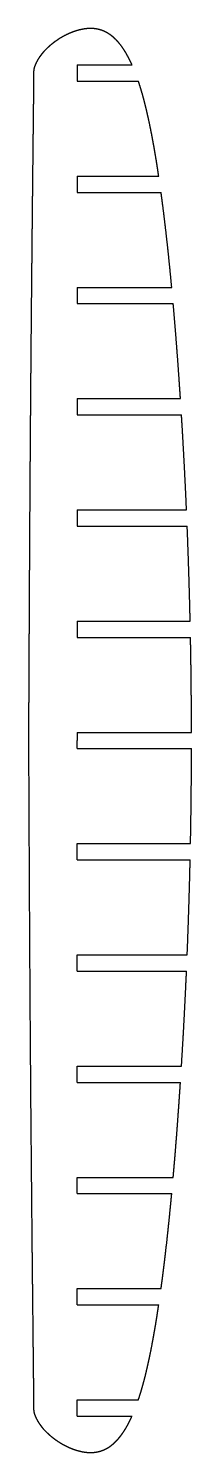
# Model space of a CAD drawing. Header units: metres. Extents: x 33 to 71, y -166 to 166.
import ezdxf

# ---------------------------------------------------------------- set-up
doc = ezdxf.new("R2010")
doc.units = ezdxf.units.M

msp = doc.modelspace()

# ---------------------------------------------------------------- linework, layer by layer
for p, q in [((44.24, 157.9, 223), (57.03, 157.9, 223)), ((44.24, 154.1, 223), (58.5, 154.1, 223)), ((44.24, 131.9, 223), (63.26, 131.9, 223)), ((44.24, 128.1, 223), (63.81, 128.1, 223)), ((44.24, 105.9, 223), (66.3, 105.9, 223)), ((44.24, 102.1, 223), (66.65, 102.1, 223)), ((44.24, 79.9, 223), (68.34, 79.9, 223)), ((44.24, 76.1, 223), (68.58, 76.1, 223)), ((44.24, 53.9, 223), (69.76, 53.9, 223)), ((44.24, 50.1, 223), (69.92, 50.1, 223)), ((44.24, 27.9, 223), (70.61, 27.9, 223)), ((44.24, 24.1, 223), (70.69, 24.1, 223)), ((44.24, 1.9, 223), (70.92, 1.9, 223)), ((44.24, -1.9, 223), (70.92, -1.9, 223)), ((44.24, -24.1, 223), (70.69, -24.1, 223)), ((44.24, -27.9, 223), (70.61, -27.9, 223)), ((44.24, -50.1, 223), (69.92, -50.1, 223)), ((44.24, -53.9, 223), (69.76, -53.9, 223)), ((44.24, -76.1, 223), (68.58, -76.1, 223)), ((44.24, -79.9, 223), (68.34, -79.9, 223)), ((44.24, -102.1, 223), (66.65, -102.1, 223)), ((44.24, -105.9, 223), (66.31, -105.9, 223)), ((44.24, -128.1, 223), (63.81, -128.1, 223)), ((44.24, -131.9, 223), (63.26, -131.9, 223)), ((44.24, -154.1, 223), (58.5, -154.1, 223)), ((44.24, -157.9, 223), (57.03, -157.9, 223))]:
    msp.add_line(p, q)
for points, knots in [([(57.03, 157.9, 223), (56.74, 158.54, 223), (56.44, 159.17, 223), (56.12, 159.79, 223), (55.78, 160.41, 223), (55.43, 161.01, 223), (55.05, 161.6, 223), (54.64, 162.17, 223), (53.92, 163.08, 223), (53.62, 163.43, 223), (53.31, 163.77, 223), (52.98, 164.09, 223), (52.64, 164.4, 223), (52.28, 164.69, 223), (51.9, 164.96, 223), (51.29, 165.35, 223), (51.06, 165.48, 223), (50.82, 165.6, 223), (50.58, 165.72, 223), (50.34, 165.83, 223), (50.09, 165.92, 223), (49.84, 166.01, 223), (49.16, 166.21, 223), (48.74, 166.3, 223), (48.3, 166.37, 223), (47.87, 166.41, 223), (47.43, 166.42, 223), (46.99, 166.41, 223), (46.56, 166.37, 223), (46.03, 166.3, 223), (45.94, 166.29, 223), (45.85, 166.28, 223), (45.75, 166.26, 223), (45.66, 166.25, 223), (45.57, 166.23, 223), (45.47, 166.21, 223), (45.19, 166.16, 223), (45, 166.12, 223), (44.82, 166.07, 223), (44.63, 166.03, 223), (44.45, 165.98, 223), (44.26, 165.92, 223), (44.08, 165.87, 223), (43.33, 165.63, 223), (42.77, 165.43, 223), (42.23, 165.2, 223), (41.69, 164.95, 223), (41.16, 164.68, 223), (40.64, 164.39, 223), (40.14, 164.08, 223), (39.18, 163.44, 223), (38.73, 163.12, 223), (38.29, 162.78, 223), (37.86, 162.42, 223), (37.44, 162.05, 223), (37.04, 161.67, 223), (36.66, 161.26, 223), (36.05, 160.57, 223), (35.81, 160.28, 223), (35.59, 159.99, 223), (35.37, 159.69, 223), (35.17, 159.38, 223), (34.97, 159.07, 223), (34.8, 158.75, 223), (34.54, 158.21, 223), (34.44, 158.01, 223), (34.36, 157.8, 223), (34.28, 157.59, 223), (34.21, 157.38, 223), (34.14, 157.16, 223), (34.09, 156.94, 223), (34.05, 156.72, 223)], [0, 0, 0, 0, 0, 0, 0, 0, 0, 0.180808, 0.180808, 0.180808, 0.180808, 0.180808, 0.180808, 0.180808, 0.299641, 0.299641, 0.299641, 0.299641, 0.299641, 0.299641, 0.299641, 0.368476, 0.368476, 0.368476, 0.368476, 0.368476, 0.368476, 0.368476, 0.481132, 0.481132, 0.481132, 0.481132, 0.481132, 0.481132, 0.481132, 0.505408, 0.505408, 0.505408, 0.505408, 0.505408, 0.505408, 0.505408, 0.554533, 0.554533, 0.554533, 0.554533, 0.554533, 0.554533, 0.554533, 0.70589, 0.70589, 0.70589, 0.70589, 0.70589, 0.70589, 0.70589, 0.84821, 0.84821, 0.84821, 0.84821, 0.84821, 0.84821, 0.84821, 0.942512, 0.942512, 0.942512, 0.942512, 0.942512, 0.942512, 0.942512, 1, 1, 1, 1, 1, 1, 1, 1, 1]), ([(34.05, 156.72, 223), (34.05, 156.72, 223), (34.05, 156.72, 223), (34.05, 156.72, 223), (34.05, 156.72, 223), (34.05, 156.72, 223), (34.05, 156.72, 223), (34.05, 156.72, 223), (34.05, 156.72, 223), (34.05, 156.72, 223), (34.05, 156.72, 223), (34.05, 156.71, 223), (34.05, 156.71, 223), (34.05, 156.7, 223), (34.05, 156.7, 223), (34.05, 156.68, 223), (34.05, 156.67, 223), (34.05, 156.66, 223), (34.05, 156.65, 223), (34.05, 156.64, 223), (34.05, 156.62, 223), (34.05, 156.6, 223), (34.04, 156.54, 223), (34.04, 156.5, 223), (34.04, 156.46, 223), (34.04, 156.43, 223), (34.04, 156.39, 223), (34.04, 156.35, 223), (34.04, 156.31, 223), (34.04, 156.19, 223), (34.04, 156.12, 223), (34.04, 156.05, 223), (34.04, 155.97, 223), (34.04, 155.9, 223), (34.04, 155.82, 223), (34.04, 155.75, 223), (34.03, 155.53, 223), (34.03, 155.39, 223), (34.03, 155.25, 223), (34.03, 155.11, 223), (34.03, 154.96, 223), (34.03, 154.82, 223), (34.02, 154.68, 223), (34.02, 154.3, 223), (34.02, 154.06, 223), (34.02, 153.82, 223), (34.01, 153.58, 223), (34.01, 153.35, 223), (34.01, 153.11, 223), (34.01, 152.87, 223), (34, 152.15, 223), (33.99, 151.67, 223), (33.99, 151.19, 223), (33.98, 150.71, 223), (33.98, 150.22, 223), (33.97, 149.74, 223), (33.97, 149.26, 223), (33.96, 148.44, 223), (33.95, 148.09, 223), (33.95, 147.73, 223), (33.95, 147.36, 223), (33.94, 146.98, 223), (33.94, 146.59, 223), (33.93, 146.18, 223), (33.93, 145.55, 223), (33.92, 145.34, 223), (33.92, 145.13, 223), (33.92, 144.91, 223), (33.92, 144.69, 223), (33.91, 144.46, 223), (33.91, 144.23, 223), (33.91, 143.72, 223), (33.9, 143.43, 223), (33.9, 143.15, 223), (33.9, 142.86, 223), (33.89, 142.58, 223), (33.89, 142.29, 223), (33.89, 142.01, 223), (33.87, 140.37, 223), (33.86, 139.01, 223), (33.84, 137.65, 223), (33.83, 136.3, 223), (33.81, 134.94, 223), (33.8, 133.58, 223), (33.78, 132.23, 223), (33.74, 128.34, 223), (33.72, 125.81, 223), (33.69, 123.28, 223), (33.66, 120.76, 223), (33.64, 118.23, 223), (33.61, 115.7, 223), (33.59, 113.17, 223), (33.54, 108.17, 223), (33.52, 105.71, 223), (33.49, 103.24, 223), (33.47, 100.77, 223), (33.45, 98.3, 223), (33.43, 95.84, 223), (33.4, 93.37, 223), (33.37, 89.34, 223), (33.36, 87.78, 223), (33.34, 86.22, 223), (33.33, 84.66, 223), (33.32, 83.1, 223), (33.3, 81.54, 223), (33.29, 79.98, 223), (33.27, 76.86, 223), (33.26, 75.3, 223), (33.24, 73.74, 223), (33.23, 72.17, 223), (33.22, 70.61, 223), (33.21, 69.05, 223), (33.2, 67.49, 223), (33.16, 61.65, 223), (33.13, 57.37, 223), (33.1, 53.09, 223), (33.08, 48.81, 223), (33.05, 44.52, 223), (33.03, 40.24, 223), (33.01, 35.96, 223), (32.98, 29.96, 223), (32.97, 28.25, 223), (32.96, 26.53, 223), (32.95, 24.82, 223), (32.94, 23.1, 223), (32.93, 21.39, 223), (32.92, 19.67, 223), (32.91, 17.39, 223), (32.91, 16.83, 223), (32.91, 16.28, 223), (32.91, 15.74, 223), (32.9, 15.22, 223), (32.9, 14.71, 223), (32.9, 14.21, 223), (32.89, 13.28, 223), (32.89, 12.84, 223), (32.89, 12.4, 223), (32.89, 11.96, 223), (32.89, 11.52, 223), (32.88, 11.08, 223), (32.88, 10.64, 223), (32.88, 9.57, 223), (32.87, 8.95, 223), (32.87, 8.33, 223), (32.87, 7.71, 223), (32.86, 7.09, 223), (32.86, 6.46, 223), (32.86, 5.84, 223), (32.85, 4.9, 223), (32.85, 4.57, 223), (32.85, 4.24, 223), (32.85, 3.92, 223), (32.85, 3.59, 223), (32.85, 3.26, 223), (32.84, 2.94, 223), (32.84, 2.47, 223), (32.84, 2.32, 223), (32.84, 2.18, 223), (32.84, 2.03, 223), (32.84, 1.89, 223), (32.84, 1.74, 223), (32.84, 1.6, 223), (32.84, 1.35, 223), (32.84, 1.25, 223), (32.84, 1.15, 223), (32.84, 1.05, 223), (32.84, 0.95, 223), (32.84, 0.85, 223), (32.83, 0.75, 223), (32.83, 0.6, 223), (32.83, 0.54, 223), (32.83, 0.49, 223), (32.83, 0.44, 223), (32.83, 0.38, 223), (32.83, 0.33, 223), (32.83, 0.27, 223), (32.83, 0.2, 223), (32.83, 0.17, 223), (32.83, 0.15, 223), (32.83, 0.12, 223), (32.83, 0.1, 223), (32.83, 0.08, 223), (32.83, 0.06, 223), (32.83, 0.03, 223), (32.83, 0.02, 223), (32.83, 0.01, 223), (32.83, 0.01, 223), (32.83, 0, 223), (32.83, 0, 223), (32.83, 0, 223), (32.83, 0, 223), (32.83, 0, 223), (32.83, 0, 223), (32.83, 0, 223), (32.83, 0, 223), (32.83, 0, 223), (32.83, 0, 223), (32.83, -0.01, 223), (32.83, -0.01, 223), (32.83, -0.02, 223), (32.83, -0.02, 223), (32.83, -0.03, 223), (32.83, -0.04, 223), (32.83, -0.05, 223), (32.83, -0.07, 223), (32.83, -0.09, 223), (32.83, -0.11, 223), (32.83, -0.13, 223), (32.83, -0.15, 223), (32.83, -0.18, 223), (32.83, -0.21, 223), (32.83, -0.27, 223), (32.83, -0.29, 223), (32.83, -0.33, 223), (32.83, -0.36, 223), (32.83, -0.4, 223), (32.83, -0.44, 223), (32.83, -0.48, 223), (32.83, -0.58, 223), (32.83, -0.63, 223), (32.83, -0.69, 223), (32.83, -0.75, 223), (32.83, -0.82, 223), (32.84, -0.89, 223), (32.84, -0.97, 223), (32.84, -1.19, 223), (32.84, -1.33, 223), (32.84, -1.47, 223), (32.84, -1.62, 223), (32.84, -1.76, 223), (32.84, -1.9, 223), (32.84, -2.05, 223), (32.84, -2.43, 223), (32.84, -2.66, 223), (32.84, -2.9, 223), (32.85, -3.14, 223), (32.85, -3.38, 223), (32.85, -3.62, 223), (32.85, -3.85, 223), (32.85, -4.57, 223), (32.85, -5.06, 223), (32.86, -5.54, 223), (32.86, -6.02, 223), (32.86, -6.5, 223), (32.86, -6.98, 223), (32.87, -7.46, 223), (32.87, -8.28, 223), (32.87, -8.63, 223), (32.87, -8.99, 223), (32.88, -9.36, 223), (32.88, -9.74, 223), (32.88, -10.14, 223), (32.88, -10.54, 223), (32.88, -11.17, 223), (32.88, -11.38, 223), (32.89, -11.6, 223), (32.89, -11.82, 223), (32.89, -12.04, 223), (32.89, -12.26, 223), (32.89, -12.49, 223), (32.89, -13.01, 223), (32.89, -13.29, 223), (32.9, -13.57, 223), (32.9, -13.86, 223), (32.9, -14.14, 223), (32.9, -14.43, 223), (32.9, -14.71, 223), (32.91, -16.35, 223), (32.91, -17.71, 223), (32.92, -19.07, 223), (32.93, -20.43, 223), (32.93, -21.78, 223), (32.94, -23.14, 223), (32.95, -24.5, 223), (32.97, -28.38, 223), (32.98, -30.91, 223), (32.99, -33.44, 223), (33.01, -35.97, 223), (33.02, -38.49, 223), (33.03, -41.02, 223), (33.05, -43.55, 223), (33.08, -48.55, 223), (33.09, -51.01, 223), (33.11, -53.48, 223), (33.12, -55.95, 223), (33.14, -58.42, 223), (33.15, -60.88, 223), (33.17, -63.35, 223), (33.2, -67.38, 223), (33.21, -68.94, 223), (33.22, -70.5, 223), (33.23, -72.06, 223), (33.24, -73.62, 223), (33.26, -75.18, 223), (33.27, -76.74, 223), (33.29, -79.86, 223), (33.3, -81.42, 223), (33.32, -82.99, 223), (33.33, -84.55, 223), (33.34, -86.11, 223), (33.35, -87.67, 223), (33.37, -89.23, 223), (33.42, -95.07, 223), (33.46, -99.35, 223), (33.5, -103.63, 223), (33.54, -107.92, 223), (33.58, -112.2, 223), (33.62, -116.48, 223), (33.66, -120.76, 223), (33.73, -126.76, 223), (33.74, -128.47, 223), (33.76, -130.19, 223), (33.78, -131.91, 223), (33.8, -133.62, 223), (33.82, -135.34, 223), (33.83, -137.05, 223), (33.86, -139.34, 223), (33.87, -139.9, 223), (33.87, -140.44, 223), (33.88, -140.98, 223), (33.88, -141.5, 223), (33.89, -142.01, 223), (33.89, -142.51, 223), (33.9, -143.44, 223), (33.91, -143.88, 223), (33.91, -144.32, 223), (33.92, -144.76, 223), (33.92, -145.2, 223), (33.93, -145.65, 223), (33.93, -146.09, 223), (33.94, -147.15, 223), (33.95, -147.77, 223), (33.96, -148.39, 223), (33.96, -149.02, 223), (33.97, -149.64, 223), (33.98, -150.26, 223), (33.98, -150.88, 223), (33.99, -151.83, 223), (34, -152.15, 223), (34, -152.48, 223), (34, -152.81, 223), (34.01, -153.13, 223), (34.01, -153.46, 223), (34.02, -153.79, 223), (34.02, -154.26, 223), (34.02, -154.4, 223), (34.02, -154.55, 223), (34.02, -154.69, 223), (34.03, -154.84, 223), (34.03, -154.98, 223), (34.03, -155.13, 223), (34.03, -155.37, 223), (34.03, -155.47, 223), (34.03, -155.57, 223), (34.04, -155.67, 223), (34.04, -155.77, 223), (34.04, -155.87, 223), (34.04, -155.97, 223), (34.04, -156.12, 223), (34.04, -156.18, 223), (34.04, -156.23, 223), (34.04, -156.29, 223), (34.04, -156.34, 223), (34.04, -156.4, 223), (34.04, -156.45, 223), (34.04, -156.53, 223), (34.04, -156.55, 223), (34.05, -156.58, 223), (34.05, -156.6, 223), (34.05, -156.62, 223), (34.05, -156.65, 223), (34.05, -156.67, 223), (34.05, -156.69, 223), (34.05, -156.7, 223), (34.05, -156.7, 223), (34.05, -156.71, 223), (34.05, -156.71, 223), (34.05, -156.71, 223), (34.05, -156.72, 223), (34.05, -156.72, 223), (34.05, -156.72, 223), (34.05, -156.72, 223), (34.05, -156.72, 223), (34.05, -156.72, 223), (34.05, -156.72, 223), (34.05, -156.72, 223), (34.05, -156.72, 223)], [0, 0, 0, 0, 0, 0, 0, 0, 0, 0.00142, 0.00142, 0.00142, 0.00142, 0.00142, 0.00142, 0.00142, 0.002727, 0.002727, 0.002727, 0.002727, 0.002727, 0.002727, 0.002727, 0.004164, 0.004164, 0.004164, 0.004164, 0.004164, 0.004164, 0.004164, 0.006622, 0.006622, 0.006622, 0.006622, 0.006622, 0.006622, 0.006622, 0.011079, 0.011079, 0.011079, 0.011079, 0.011079, 0.011079, 0.011079, 0.019607, 0.019607, 0.019607, 0.019607, 0.019607, 0.019607, 0.019607, 0.033808, 0.033808, 0.033808, 0.033808, 0.033808, 0.033808, 0.033808, 0.062467, 0.062467, 0.062467, 0.062467, 0.062467, 0.062467, 0.062467, 0.082558, 0.082558, 0.082558, 0.082558, 0.082558, 0.082558, 0.082558, 0.092604, 0.092604, 0.092604, 0.092604, 0.092604, 0.092604, 0.092604, 0.104983, 0.104983, 0.104983, 0.104983, 0.104983, 0.104983, 0.104983, 0.163978, 0.163978, 0.163978, 0.163978, 0.163978, 0.163978, 0.163978, 0.273906, 0.273906, 0.273906, 0.273906, 0.273906, 0.273906, 0.273906, 0.381188, 0.381188, 0.381188, 0.381188, 0.381188, 0.381188, 0.381188, 0.449029, 0.449029, 0.449029, 0.449029, 0.449029, 0.449029, 0.449029, 0.516876, 0.516876, 0.516876, 0.516876, 0.516876, 0.516876, 0.516876, 0.703022, 0.703022, 0.703022, 0.703022, 0.703022, 0.703022, 0.703022, 0.7776, 0.7776, 0.7776, 0.7776, 0.7776, 0.7776, 0.7776, 0.802392, 0.802392, 0.802392, 0.802392, 0.802392, 0.802392, 0.802392, 0.824929, 0.824929, 0.824929, 0.824929, 0.824929, 0.824929, 0.824929, 0.856657, 0.856657, 0.856657, 0.856657, 0.856657, 0.856657, 0.856657, 0.87334, 0.87334, 0.87334, 0.87334, 0.87334, 0.87334, 0.87334, 0.880769, 0.880769, 0.880769, 0.880769, 0.880769, 0.880769, 0.880769, 0.885898, 0.885898, 0.885898, 0.885898, 0.885898, 0.885898, 0.885898, 0.888762, 0.888762, 0.888762, 0.888762, 0.888762, 0.888762, 0.888762, 0.890143, 0.890143, 0.890143, 0.890143, 0.890143, 0.890143, 0.890143, 0.890914, 0.890914, 0.890914, 0.890914, 0.890914, 0.890914, 0.890914, 0.891635, 0.891635, 0.891635, 0.891635, 0.891635, 0.891635, 0.891635, 0.892214, 0.892214, 0.892214, 0.892214, 0.892214, 0.892214, 0.892214, 0.892847, 0.892847, 0.892847, 0.892847, 0.892847, 0.892847, 0.892847, 0.893374, 0.893374, 0.893374, 0.893374, 0.893374, 0.893374, 0.893374, 0.893953, 0.893953, 0.893953, 0.893953, 0.893953, 0.893953, 0.893953, 0.89498, 0.89498, 0.89498, 0.89498, 0.89498, 0.89498, 0.89498, 0.89669, 0.89669, 0.89669, 0.89669, 0.89669, 0.89669, 0.89669, 0.900141, 0.900141, 0.900141, 0.900141, 0.900141, 0.900141, 0.900141, 0.90256, 0.90256, 0.90256, 0.90256, 0.90256, 0.90256, 0.90256, 0.90377, 0.90377, 0.90377, 0.90377, 0.90377, 0.90377, 0.90377, 0.90526, 0.90526, 0.90526, 0.90526, 0.90526, 0.90526, 0.90526, 0.912364, 0.912364, 0.912364, 0.912364, 0.912364, 0.912364, 0.912364, 0.925601, 0.925601, 0.925601, 0.925601, 0.925601, 0.925601, 0.925601, 0.93852, 0.93852, 0.93852, 0.93852, 0.93852, 0.93852, 0.93852, 0.946689, 0.946689, 0.946689, 0.946689, 0.946689, 0.946689, 0.946689, 0.95486, 0.95486, 0.95486, 0.95486, 0.95486, 0.95486, 0.95486, 0.977277, 0.977277, 0.977277, 0.977277, 0.977277, 0.977277, 0.977277, 0.986259, 0.986259, 0.986259, 0.986259, 0.986259, 0.986259, 0.986259, 0.989245, 0.989245, 0.989245, 0.989245, 0.989245, 0.989245, 0.989245, 0.991959, 0.991959, 0.991959, 0.991959, 0.991959, 0.991959, 0.991959, 0.99578, 0.99578, 0.99578, 0.99578, 0.99578, 0.99578, 0.99578, 0.99779, 0.99779, 0.99779, 0.99779, 0.99779, 0.99779, 0.99779, 0.998684, 0.998684, 0.998684, 0.998684, 0.998684, 0.998684, 0.998684, 0.999302, 0.999302, 0.999302, 0.999302, 0.999302, 0.999302, 0.999302, 0.999647, 0.999647, 0.999647, 0.999647, 0.999647, 0.999647, 0.999647, 0.999813, 0.999813, 0.999813, 0.999813, 0.999813, 0.999813, 0.999813, 0.999885, 0.999885, 0.999885, 0.999885, 0.999885, 0.999885, 0.999885, 1, 1, 1, 1, 1, 1, 1, 1, 1]), ([(63.26, 131.9, 223), (63.2, 132.34, 223), (63.13, 132.79, 223), (63.06, 133.23, 223), (63, 133.68, 223), (62.93, 134.12, 223), (62.86, 134.56, 223), (62.79, 135.01, 223), (62.52, 136.64, 223), (62.32, 137.82, 223), (62.12, 139.01, 223), (61.9, 140.19, 223), (61.68, 141.37, 223), (61.45, 142.55, 223), (61.21, 143.72, 223), (60.79, 145.65, 223), (60.63, 146.41, 223), (60.45, 147.16, 223), (60.27, 147.92, 223), (60.09, 148.67, 223), (59.9, 149.42, 223), (59.7, 150.16, 223), (59.37, 151.31, 223), (59.26, 151.71, 223), (59.14, 152.11, 223), (59.02, 152.51, 223), (58.9, 152.91, 223), (58.77, 153.31, 223), (58.64, 153.7, 223), (58.5, 154.1, 223)], [0, 0, 0, 0, 0, 0, 0, 0, 0, 0.158098, 0.158098, 0.158098, 0.158098, 0.158098, 0.158098, 0.158098, 0.580798, 0.580798, 0.580798, 0.580798, 0.580798, 0.580798, 0.580798, 0.853057, 0.853057, 0.853057, 0.853057, 0.853057, 0.853057, 0.853057, 1, 1, 1, 1, 1, 1, 1, 1, 1]), ([(66.3, 105.9, 223), (66.09, 108.23, 223), (65.86, 110.56, 223), (65.63, 112.89, 223), (65.38, 115.22, 223), (65.12, 117.55, 223), (64.86, 119.88, 223), (64.58, 122.2, 223), (64.22, 124.97, 223), (64.16, 125.42, 223), (64.11, 125.87, 223), (64.05, 126.31, 223), (63.99, 126.76, 223), (63.93, 127.21, 223), (63.87, 127.65, 223), (63.81, 128.1, 223)], [0, 0, 0, 0, 0, 0, 0, 0, 0, 0.838636, 0.838636, 0.838636, 0.838636, 0.838636, 0.838636, 0.838636, 1, 1, 1, 1, 1, 1, 1, 1, 1]), ([(68.34, 79.9, 223), (68.3, 80.54, 223), (68.26, 81.17, 223), (68.21, 81.81, 223), (68.17, 82.44, 223), (68.13, 83.08, 223), (68.08, 83.71, 223), (68.04, 84.35, 223), (67.85, 87.12, 223), (67.69, 89.26, 223), (67.53, 91.4, 223), (67.37, 93.54, 223), (67.2, 95.68, 223), (67.02, 97.82, 223), (66.84, 99.96, 223), (66.65, 102.1, 223)], [0, 0, 0, 0, 0, 0, 0, 0, 0, 0.228796, 0.228796, 0.228796, 0.228796, 0.228796, 0.228796, 0.228796, 1, 1, 1, 1, 1, 1, 1, 1, 1]), ([(69.76, 53.9, 223), (69.65, 56.3, 223), (69.54, 58.69, 223), (69.43, 61.09, 223), (69.31, 63.48, 223), (69.18, 65.88, 223), (69.05, 68.27, 223), (68.91, 70.67, 223), (68.75, 73.44, 223), (68.72, 73.82, 223), (68.7, 74.2, 223), (68.68, 74.58, 223), (68.65, 74.96, 223), (68.63, 75.34, 223), (68.61, 75.72, 223), (68.58, 76.1, 223)], [0, 0, 0, 0, 0, 0, 0, 0, 0, 0.862841, 0.862841, 0.862841, 0.862841, 0.862841, 0.862841, 0.862841, 1, 1, 1, 1, 1, 1, 1, 1, 1]), ([(70.92, 1.9, 223), (70.92, 3.79, 223), (70.92, 5.68, 223), (70.91, 7.56, 223), (70.89, 9.45, 223), (70.88, 11.34, 223), (70.86, 13.23, 223), (70.84, 15.12, 223), (70.8, 17.89, 223), (70.78, 18.78, 223), (70.77, 19.66, 223), (70.76, 20.55, 223), (70.74, 21.44, 223), (70.73, 22.33, 223), (70.71, 23.21, 223), (70.69, 24.1, 223)], [0, 0, 0, 0, 0, 0, 0, 0, 0, 0.680304, 0.680304, 0.680304, 0.680304, 0.680304, 0.680304, 0.680304, 1, 1, 1, 1, 1, 1, 1, 1, 1]), ([(66.65, -102.1, 223), (66.67, -101.91, 223), (66.68, -101.73, 223), (66.7, -101.54, 223), (66.72, -101.36, 223), (66.73, -101.17, 223), (66.75, -100.99, 223), (66.76, -100.8, 223), (66.91, -99.1, 223), (67.04, -97.58, 223), (67.16, -96.06, 223), (67.29, -94.54, 223), (67.41, -93.02, 223), (67.52, -91.5, 223), (67.64, -89.98, 223), (67.79, -87.82, 223), (67.84, -87.17, 223), (67.89, -86.52, 223), (67.93, -85.87, 223), (67.98, -85.22, 223), (68.03, -84.57, 223), (68.07, -83.92, 223), (68.14, -82.84, 223), (68.17, -82.42, 223), (68.2, -82, 223), (68.23, -81.58, 223), (68.26, -81.16, 223), (68.29, -80.74, 223), (68.31, -80.32, 223), (68.34, -79.9, 223)], [0, 0, 0, 0, 0, 0, 0, 0, 0, 0.06702, 0.06702, 0.06702, 0.06702, 0.06702, 0.06702, 0.06702, 0.615446, 0.615446, 0.615446, 0.615446, 0.615446, 0.615446, 0.615446, 0.84917, 0.84917, 0.84917, 0.84917, 0.84917, 0.84917, 0.84917, 1, 1, 1, 1, 1, 1, 1, 1, 1]), ([(63.81, -128.1, 223), (63.98, -126.86, 223), (64.14, -125.63, 223), (64.3, -124.39, 223), (64.46, -123.15, 223), (64.61, -121.91, 223), (64.76, -120.67, 223), (64.9, -119.43, 223), (65.22, -116.66, 223), (65.38, -115.12, 223), (65.55, -113.59, 223), (65.71, -112.05, 223), (65.86, -110.51, 223), (66.01, -108.98, 223), (66.16, -107.44, 223), (66.31, -105.9, 223)], [0, 0, 0, 0, 0, 0, 0, 0, 0, 0.446837, 0.446837, 0.446837, 0.446837, 0.446837, 0.446837, 0.446837, 1, 1, 1, 1, 1, 1, 1, 1, 1]), ([(58.5, -154.1, 223), (58.58, -153.87, 223), (58.66, -153.63, 223), (58.74, -153.4, 223), (58.82, -153.16, 223), (58.89, -152.91, 223), (58.97, -152.67, 223), (59.05, -152.42, 223), (59.24, -151.78, 223), (59.35, -151.4, 223), (59.46, -151.01, 223), (59.57, -150.63, 223), (59.67, -150.24, 223), (59.78, -149.85, 223), (59.88, -149.46, 223), (60.19, -148.23, 223), (60.4, -147.38, 223), (60.6, -146.54, 223), (60.79, -145.69, 223), (60.98, -144.84, 223), (61.16, -143.98, 223), (61.33, -143.13, 223), (61.7, -141.23, 223), (61.9, -140.18, 223), (62.09, -139.13, 223), (62.28, -138.08, 223), (62.46, -137.03, 223), (62.63, -135.98, 223), (62.8, -134.92, 223), (63, -133.62, 223), (63.04, -133.38, 223), (63.08, -133.13, 223), (63.12, -132.88, 223), (63.15, -132.64, 223), (63.19, -132.39, 223), (63.23, -132.15, 223), (63.26, -131.9, 223)], [0, 0, 0, 0, 0, 0, 0, 0, 0, 0.092547, 0.092547, 0.092547, 0.092547, 0.092547, 0.092547, 0.092547, 0.233198, 0.233198, 0.233198, 0.233198, 0.233198, 0.233198, 0.233198, 0.538568, 0.538568, 0.538568, 0.538568, 0.538568, 0.538568, 0.538568, 0.91274, 0.91274, 0.91274, 0.91274, 0.91274, 0.91274, 0.91274, 1, 1, 1, 1, 1, 1, 1, 1, 1]), ([(34.05, -156.72, 223), (34.09, -156.95, 223), (34.14, -157.17, 223), (34.21, -157.39, 223), (34.28, -157.6, 223), (34.36, -157.82, 223), (34.45, -158.03, 223), (34.54, -158.23, 223), (34.81, -158.77, 223), (34.99, -159.09, 223), (35.18, -159.4, 223), (35.39, -159.71, 223), (35.6, -160.01, 223), (35.83, -160.3, 223), (36.06, -160.59, 223), (36.67, -161.28, 223), (37.06, -161.69, 223), (37.46, -162.07, 223), (37.88, -162.44, 223), (38.31, -162.8, 223), (38.75, -163.14, 223), (39.21, -163.46, 223), (40.26, -164.16, 223), (40.86, -164.52, 223), (41.48, -164.86, 223), (42.12, -165.16, 223), (42.77, -165.44, 223), (43.43, -165.69, 223), (44.1, -165.9, 223), (44.94, -166.1, 223), (45.1, -166.14, 223), (45.25, -166.17, 223), (45.41, -166.2, 223), (45.56, -166.23, 223), (45.72, -166.26, 223), (45.87, -166.28, 223), (46.2, -166.33, 223), (46.37, -166.35, 223), (46.54, -166.36, 223), (46.71, -166.38, 223), (46.88, -166.39, 223), (47.05, -166.4, 223), (47.22, -166.4, 223), (47.67, -166.4, 223), (47.95, -166.38, 223), (48.23, -166.36, 223), (48.51, -166.33, 223), (48.79, -166.28, 223), (49.06, -166.23, 223), (49.34, -166.16, 223), (50, -165.96, 223), (50.39, -165.82, 223), (50.77, -165.65, 223), (51.14, -165.46, 223), (51.49, -165.24, 223), (51.84, -165.01, 223), (52.17, -164.76, 223), (52.73, -164.3, 223), (52.96, -164.09, 223), (53.19, -163.87, 223), (53.41, -163.65, 223), (53.62, -163.41, 223), (53.83, -163.18, 223), (54.03, -162.94, 223), (54.57, -162.25, 223), (54.9, -161.8, 223), (55.21, -161.34, 223), (55.51, -160.87, 223), (55.79, -160.39, 223), (56.06, -159.9, 223), (56.31, -159.4, 223), (56.62, -158.78, 223), (56.68, -158.65, 223), (56.74, -158.53, 223), (56.8, -158.4, 223), (56.86, -158.28, 223), (56.91, -158.15, 223), (56.97, -158.03, 223), (57.03, -157.9, 223)], [0, 0, 0, 0, 0, 0, 0, 0, 0, 0.00510894, 0.00510894, 0.00510894, 0.00510894, 0.00510894, 0.00510894, 0.00510894, 0.013393, 0.013393, 0.013393, 0.013393, 0.013393, 0.013393, 0.013393, 0.0258881, 0.0258881, 0.0258881, 0.0258881, 0.0258881, 0.0258881, 0.0258881, 0.04169586, 0.04169586, 0.04169586, 0.04169586, 0.04169586, 0.04169586, 0.04169586, 0.04528035, 0.04528035, 0.04528035, 0.04528035, 0.04528035, 0.04528035, 0.04528035, 0.04922317, 0.04922317, 0.04922317, 0.04922317, 0.04922317, 0.04922317, 0.04922317, 0.055724, 0.055724, 0.055724, 0.055724, 0.055724, 0.055724, 0.055724, 0.06530912, 0.06530912, 0.06530912, 0.06530912, 0.06530912, 0.06530912, 0.06530912, 0.07258453, 0.07258453, 0.07258453, 0.07258453, 0.07258453, 0.07258453, 0.07258453, 0.08547915, 0.08547915, 0.08547915, 0.08547915, 0.08547915, 0.08547915, 0.08547915, 0.0886844, 0.0886844, 0.0886844, 0.0886844, 0.0886844, 0.0886844, 0.0886844, 0.0886844, 0.0886844])]:
    msp.add_open_spline(points, degree=8, knots=knots)
for points, degree in [([(44.24, 157.9, 223), (44.24, 154.1, 223)], 1), ([(44.24, 131.9, 223), (44.24, 128.1, 223)], 1), ([(44.24, 105.9, 223), (44.24, 102.1, 223)], 1), ([(44.24, 79.9, 223), (44.24, 76.1, 223)], 1), ([(44.24, 53.9, 223), (44.24, 50.1, 223)], 1), ([(70.61, 27.9, 223), (70.55, 30.68, 223), (70.48, 33.45, 223), (70.4, 36.23, 223), (70.32, 39, 223), (70.23, 41.78, 223), (70.13, 44.55, 223), (70.03, 47.33, 223), (69.92, 50.1, 223)], 8), ([(44.24, 27.9, 223), (44.24, 24.1, 223)], 1), ([(44.24, 1.9, 223), (44.24, 0, 223)], 1), ([(44.24, -1.9, 223), (44.24, 0, 223)], 1), ([(70.69, -24.1, 223), (70.75, -21.33, 223), (70.79, -18.55, 223), (70.83, -15.78, 223), (70.87, -13, 223), (70.89, -10.23, 223), (70.91, -7.45, 223), (70.92, -4.68, 223), (70.92, -1.9, 223)], 8), ([(44.24, -27.9, 223), (44.24, -24.1, 223)], 1), ([(69.92, -50.1, 223), (70.03, -47.33, 223), (70.13, -44.55, 223), (70.23, -41.78, 223), (70.32, -39, 223), (70.41, -36.23, 223), (70.48, -33.45, 223), (70.55, -30.68, 223), (70.61, -27.9, 223)], 8), ([(44.24, -53.9, 223), (44.24, -50.1, 223)], 1), ([(68.58, -76.1, 223), (68.76, -73.33, 223), (68.92, -70.55, 223), (69.08, -67.78, 223), (69.23, -65, 223), (69.37, -62.23, 223), (69.51, -59.45, 223), (69.64, -56.68, 223), (69.76, -53.9, 223)], 8), ([(44.24, -79.9, 223), (44.24, -76.1, 223)], 1), ([(44.24, -105.9, 223), (44.24, -102.1, 223)], 1), ([(44.24, -131.9, 223), (44.24, -128.1, 223)], 1), ([(44.24, -157.9, 223), (44.24, -154.1, 223)], 1)]:
    msp.add_open_spline(points, degree=degree)

doc.saveas('drawing.dxf')
